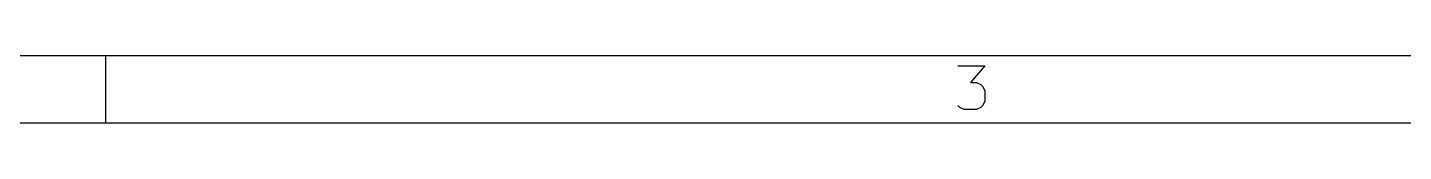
# Model space of a CAD drawing. Header units: millimetres. Extents: x 10 to 287, y -200 to -10.
# Drawn here: x 107.69 to 148.5, y -200.01 to -198.01 of the extents above; entities that cross this region are included whole.
import ezdxf

# ---------------------------------------------------------------- set-up
doc = ezdxf.new("R2010")
doc.units = ezdxf.units.MM
doc.layers.add('RED', color=14, linetype='CONTINUOUS')

msp = doc.modelspace()

# ---------------------------------------------------------------- linework, layer by layer
at = {"layer": 'RED', "linetype": 'CONTINUOUS'}
for p, q in [((285.0022, -198.0072), (12, -198.0072)), ((110, -198.0072), (110, -200.0072)), ((135.2843, -198.3009), (136.089, -198.3009)), ((136.089, -198.3009), (135.6557, -198.7961)), ((135.6557, -198.7961), (135.8414, -198.7961)), ((135.8414, -198.7961), (135.9652, -198.858)), ((135.9652, -198.858), (136.0271, -198.9199)), ((136.0271, -198.9199), (136.089, -199.0437)), ((136.089, -199.0437), (136.089, -199.3532)), ((135.3462, -199.539), (135.2843, -199.477)), ((135.47, -199.6009), (135.3462, -199.539)), ((135.9652, -199.539), (135.8414, -199.6009)), ((136.0271, -199.477), (135.9652, -199.539)), ((136.089, -199.3532), (136.0271, -199.477)), ((135.8414, -199.6009), (135.47, -199.6009)), ((287.0022, -200.0072), (10, -200.0072))]:
    msp.add_line(p, q, dxfattribs=at)

doc.saveas('drawing.dxf')
